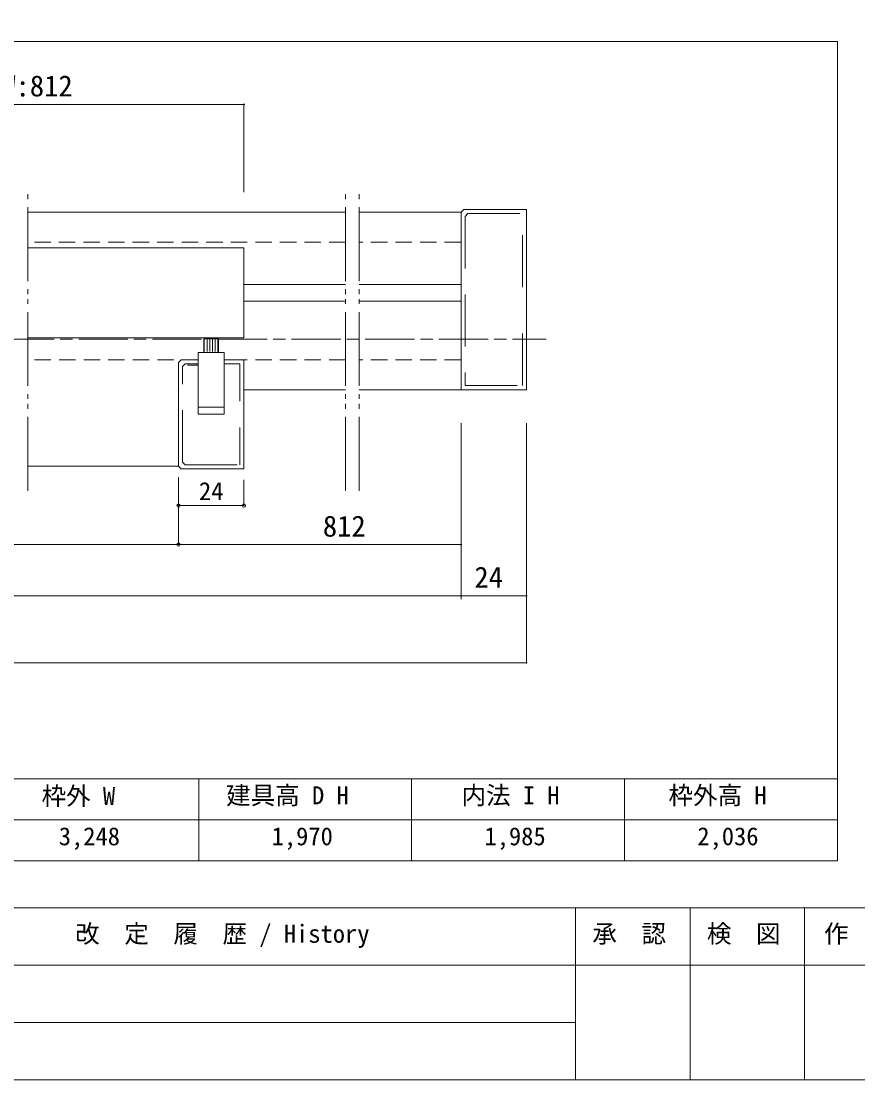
# Model space of a CAD drawing. Units: millimetres on the paper, enlarged 10 times, with parts at other scales. Extents: x -2000 to 11221, y -1870 to 1385.
# Drawn here: x -617 to 405, y -1385 to -92 of the extents above; entities that cross this region are included whole.
import ezdxf
from ezdxf.enums import TextEntityAlignment as Align

# ---------------------------------------------------------------- set-up
doc = ezdxf.new("R2010")
doc.units = ezdxf.units.MM
doc.header["$LTSCALE"] = 10
doc.header["$PDMODE"] = 32
doc.header["$PDSIZE"] = 4
for name, pattern in [('DOUBLE_CHAIN2', [12.8, 9, -1, 0.6, -0.6, 0.6, -1]), ('USER2', [9.525, 6.35, -3.175]), ('USER6', [9, 6, -0.75, 1.5, -0.75]), ('USER9', [3, 2, -1])]:
    doc.linetypes.add(name, pattern=pattern)
doc.layers.add('1-1_0', color=7, linetype='Continuous', lineweight=20)
doc.layers.add('2-0', color=7, linetype='Continuous', lineweight=20)
doc.styles.add('ＭＳ ゴシック', font='')
doc.styles.get('ＭＳ ゴシック').set_extended_font_data('MS Gothic')

msp = doc.modelspace()

# ---------------------------------------------------------------- linework, layer by layer
at = {"layer": '1-1_0'}
for p, q in [((380, -117.5), (-1950, -117.5)), ((380, -117.5), (-1950, -117.5)), ((380, -1017.5), (380, -117.5)), ((380, -1017.5), (-1950, -1017.5)), ((380, -1017.5), (-1950, -1017.5)), ((-400, -1017.5), (-400, -1117.5)), ((-140, -1017.5), (-140, -1117.5)), ((120, -1017.5), (120, -1117.5)), ((380, -1017.5), (380, -1117.5)), ((380, -1067.5), (-1950, -1067.5)), ((380, -1117.5), (-1950, -1117.5)), ((2000, -1175), (-2000, -1175)), ((60, -1175), (60, -1385)), ((200, -1175), (200, -1385)), ((340, -1175), (340, -1385)), ((2000, -1245), (-1190, -1245)), ((60, -1315), (-1190, -1315))]:
    msp.add_line(p, q, dxfattribs=at)
msp.add_lwpolyline([(-2000, -1385), (2000, -1385), (2000, 1385), (-2000, 1385)], close=True, dxfattribs=at)
at = {"layer": '2-0', "color": 4, "lineweight": 9}
for p, q in [((-344.82, -301.3), (-344.82, -194.12)), ((-79.69, -583.18), (-79.69, -798.11)), ((0.31, -583.18), (0.31, -875.95)), ((-344.82, -652.48), (-344.82, -683.84)), ((-344.82, -683.84), (-424.82, -683.84)), ((-1145.18, -731.59), (-424.82, -731.59)), ((-344.82, -731.59), (-79.69, -731.59)), ((-79.69, -793.94), (-1490.31, -793.94)), ((0.31, -793.94), (-79.69, -793.94)), ((-848.33, -875.95), (0.31, -875.95))]:
    msp.add_line(p, q, dxfattribs=at)
at = {"layer": '2-0', "linetype": 'DOUBLE_CHAIN2'}
for p, q in [((-608.67, -665.73), (-608.67, -298.95)), ((-220.84, -665.73), (-220.84, -298.95)), ((-204.18, -665.73), (-204.18, -298.95))]:
    msp.add_line(p, q, dxfattribs=at)
at = {"layer": '2-0'}
for p, q in [((-76.35, -322.48), (-79.69, -325.82)), ((-76.35, -322.48), (0.31, -322.48)), ((0.31, -542.48), (0.31, -322.48)), ((-608.67, -325.82), (-220.84, -325.82)), ((-431.9, -325.82), (-473.56, -325.82)), ((-204.18, -325.82), (-79.69, -325.82)), ((-79.69, -325.82), (-79.69, -542.48)), ((-608.67, -369.15), (-468.87, -369.15)), ((-608.67, -369.15), (-344.82, -369.15)), ((-429.82, -369.15), (-473.56, -369.15)), ((-431.9, -369.15), (-473.56, -369.15)), ((-344.82, -479.15), (-344.82, -369.15)), ((-344.82, -414.15), (-220.84, -414.15)), ((-204.18, -414.15), (-79.69, -414.15)), ((-344.82, -434.15), (-220.84, -434.15)), ((-204.18, -434.15), (-79.69, -434.15)), ((-608.67, -479.15), (-344.82, -479.15)), ((-429.82, -479.15), (-473.56, -479.15)), ((-429.82, -479.15), (-473.56, -479.15)), ((-393.31, -495.82), (-393.31, -480.25)), ((-389.98, -495.82), (-389.98, -480.25)), ((-386.65, -495.82), (-386.65, -480.25)), ((-383.31, -495.82), (-383.31, -480.25)), ((-379.98, -495.82), (-379.98, -480.25)), ((-376.65, -495.82), (-376.65, -480.25)), ((-400.65, -497.05), (-400.65, -563.71)), ((-400.65, -497.05), (-368.99, -497.05)), ((-368.99, -563.71), (-368.99, -497.05)), ((-424.82, -509.15), (-421.49, -505.82)), ((-424.82, -635.82), (-424.82, -509.15)), ((-421.49, -505.82), (-400.65, -505.82)), ((-400.65, -505.82), (-416.49, -505.82)), ((-400.65, -505.82), (-400.65, -572.48)), ((-368.99, -572.48), (-368.99, -505.82)), ((-344.82, -505.82), (-368.99, -505.82)), ((-344.82, -639.15), (-344.82, -505.82)), ((-344.82, -542.48), (-220.84, -542.48)), ((-204.18, -542.48), (-79.69, -542.48)), ((-79.69, -542.48), (0.31, -542.48)), ((-368.99, -563.71), (-400.65, -563.71)), ((-368.99, -572.48), (-400.65, -572.48)), ((-608.67, -635.82), (-424.82, -635.82)), ((-424.82, -635.82), (-421.49, -639.15)), ((-421.49, -639.15), (-344.82, -639.15))]:
    msp.add_line(p, q, dxfattribs=at)
at = {"layer": '2-0', "linetype": 'USER2'}
for p, q in [((-74.69, -330.82), (-71.35, -327.48)), ((-74.69, -330.82), (-74.69, -537.48)), ((-71.35, -327.48), (-4.69, -327.48)), ((-4.69, -417.15), (-4.69, -327.48)), ((-416.49, -510.82), (-419.82, -514.15)), ((-419.82, -630.82), (-419.82, -514.15)), ((-416.49, -510.82), (-400.65, -510.82)), ((-413.73, -512.48), (-400.65, -512.48)), ((-349.82, -510.82), (-368.99, -510.82)), ((-349.82, -556.48), (-349.82, -510.82)), ((-349.82, -634.15), (-349.82, -588.48)), ((-419.82, -630.82), (-416.49, -634.15)), ((-416.49, -634.15), (-349.82, -634.15))]:
    msp.add_line(p, q, dxfattribs=at)
at = {"layer": '2-0', "linetype": 'USER9'}
for p, q in [((-220.84, -362.48), (-608.67, -362.48)), ((-79.69, -362.48), (-204.18, -362.48)), ((-400.65, -505.82), (-608.67, -505.82)), ((-220.84, -505.82), (-368.99, -505.82)), ((-79.69, -505.82), (-204.18, -505.82))]:
    msp.add_line(p, q, dxfattribs=at)
at = {"layer": '2-0', "linetype": 'USER6'}
for p, q in [((-1176.69, -480.82), (-393.88, -480.82)), ((-376.65, -480.82), (24.23, -480.82))]:
    msp.add_line(p, q, dxfattribs=at)
at = {"layer": '2-0', "color": 4, "lineweight": 9}
for points in [[(-785, -301.3), (-785, -194.12), (-344.82, -194.12)], [(-424.82, -649.15), (-424.82, -731.59), (-344.82, -731.59)]]:
    msp.add_lwpolyline(points, dxfattribs=at)
at = {"layer": '2-0', "linetype": 'USER2'}
msp.add_lwpolyline([(-74.69, -537.48), (-4.69, -537.48), (-4.69, -447.82)], dxfattribs=at)
at = {"layer": '2-0'}
msp.add_lwpolyline([(-393.88, -497.05), (-393.88, -480.25), (-375.77, -480.25), (-375.77, -497.05)], dxfattribs=at)
for centre, start, end in [((-344.82, -194.12), 0, 180), ((-344.82, -194.12), 180, 0), ((-79.69, -731.59), 0, 180), ((-79.69, -731.59), 180, 0), ((-79.69, -793.94), 0, 180), ((-79.69, -793.94), 0, 180), ((-79.69, -793.94), 180, 0), ((-79.69, -793.94), 180, 0), ((0.31, -793.94), 0, 180), ((0.31, -793.94), 180, 0), ((0.31, -875.95), 0, 180), ((0.31, -875.95), 180, 0)]:
    msp.add_arc(centre, 0.521, start, end, dxfattribs=at)
at = {"layer": '2-0', "color": 4}
for p in [(-424.82, -683.84), (-344.82, -683.84), (-424.82, -731.59)]:
    msp.add_point(p, dxfattribs=at)

# ---------------------------------------------------------------- texts
at = {"layer": '1-1_0', "style": 'ＭＳ ゴシック'}
for s, p in [('枠外 W', (-592.08, -1056.02)), ('建具高 D H', (-366.7, -1055.24)), ('内法 I H', (-79.13, -1055.24)), ('枠外高 H', (173.69, -1055.24)), ('3,248', (-571.08, -1105.25)), ('1,970', (-311.08, -1105.25)), ('1,985', (-51.08, -1105.25)), ('2,036', (208.92, -1105.25)), ('改\u3000定\u3000履\u3000歴 / History', (-551.02, -1224.21)), ('承\u3000認', (80.74, -1224.21)), ('検\u3000図', (220.6, -1224.21)), ('作\u3000成', (363.67, -1224.21))]:
    msp.add_text(s, height=21.99, dxfattribs=at).set_placement(p, align=Align.BOTTOM_LEFT)
at = {"layer": '2-0', "style": 'ＭＳ ゴシック'}
for s, height, p in [('DW:812', 25.66, (-658.79, -192.04)), ('24', 21.99, (-399.82, -683.84)), ('812', 25.66, (-248.47, -729.51)), ('24', 25.66, (-63.41, -791.86))]:
    msp.add_text(s, height=height, dxfattribs=at).set_placement(p, align=Align.BOTTOM_LEFT)

doc.saveas('drawing.dxf')
